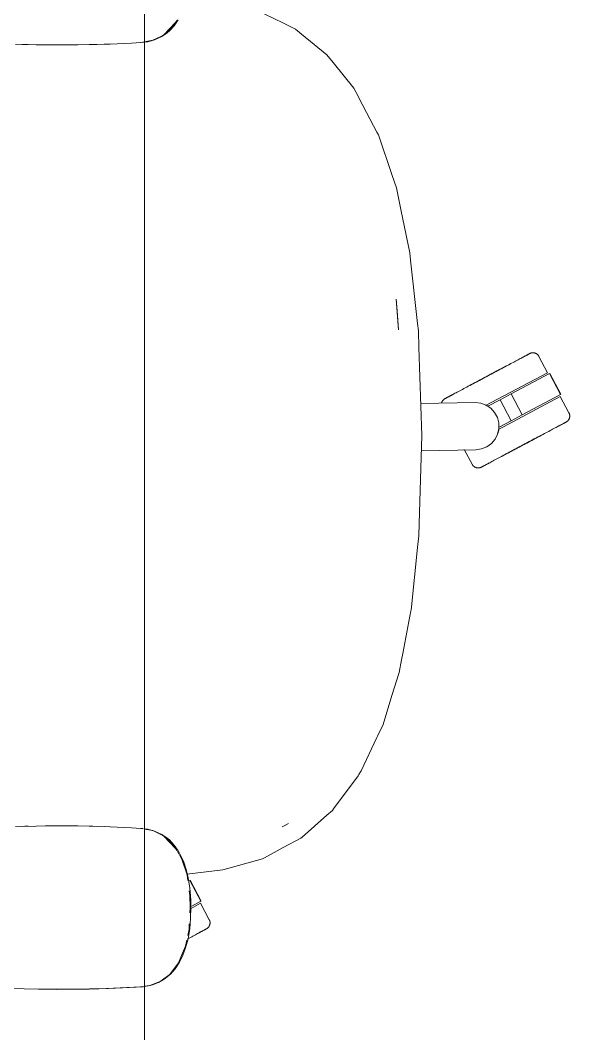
# Model space of a CAD drawing. Header units: millimetres. Extents: x 155927 to 317870, y -36033 to 97293.
# Drawn here: x 169281 to 169607, y 10074 to 10675 of the extents above; entities that cross this region are included whole.
import ezdxf

# ---------------------------------------------------------------- set-up
doc = ezdxf.new("R2010")
doc.units = ezdxf.units.MM
doc.header["$MEASUREMENT"] = 0
doc.layers.add('G-IMPT', color=8, linetype='CONTINUOUS', lineweight=9)
doc.layers.add('I-FURN', color=8, linetype='CONTINUOUS', lineweight=9)

msp = doc.modelspace()

# ---------------------------------------------------------------- linework, layer by layer
at = {"layer": 'G-IMPT'}
for p, q in [((169373.28, 10674.14), (169366.37, 10666.75)), ((169373.28, 10674.14), (169372, 10672.67)), ((169373.97, 10675.21), (169372.08, 10672.05)), ((169372.45, 10672.11), (169374.9, 10675.56)), ((169425.79, 10679.25), (169437.25, 10673.61)), ((169365.04, 10665.72), (169368.26, 10667.93)), ((169372.08, 10672.05), (169366.37, 10666.75)), ((169366.37, 10666.75), (169368.78, 10668.98)), ((169369.59, 10669.06), (169368.26, 10667.93)), ((169371.86, 10672.52), (169368.78, 10668.98)), ((169369.59, 10669.06), (169372.45, 10672.11)), ((169444.42, 10670.08), (169437.25, 10673.61)), ((169448.07, 10667.11), (169444.42, 10670.08)), ((169347.09, 10661.89), (169334.53, 10661.27)), ((169347.09, 10661.89), (169352.76, 10662.17)), ((169354.83, 10662.6), (169352.53, 10662.17)), ((169352.76, 10662.17), (169354.83, 10662.43)), ((169359.88, 10663.54), (169354.83, 10662.6)), ((169354.83, 10662.43), (169356.76, 10662.67)), ((169356.76, 10662.67), (169360.72, 10663.74)), ((169364.13, 10665.64), (169359.88, 10663.54)), ((169365.04, 10665.72), (169360.72, 10663.74)), ((169364.14, 10665.64), (169366.37, 10666.75)), ((169448.07, 10667.11), (169463.02, 10654.94)), ((169290.62, 10660.8), (169278.31, 10661.09)), ((169282.19, 10661.01), (169283.84, 10660.93)), ((169283.84, 10660.93), (169285.92, 10660.93)), ((169290.62, 10660.8), (169296.09, 10660.73)), ((169310.81, 10660.72), (169296.09, 10660.73)), ((169315.32, 10660.77), (169310.81, 10660.72)), ((169315.32, 10660.77), (169330.99, 10661.15)), ((169322.04, 10660.95), (169324.26, 10660.95)), ((169326.54, 10661.05), (169324.26, 10660.95)), ((169330.99, 10661.15), (169334.53, 10661.27)), ((169463.02, 10654.94), (169466.78, 10650.27)), ((169478.99, 10635.14), (169466.78, 10650.27)), ((169478.99, 10635.14), (169481.7, 10630.01)), ((169482.42, 10628.63), (169481.7, 10630.01)), ((169482.42, 10628.63), (169492.72, 10609.12)), ((169492.72, 10609.12), (169493.6, 10607.46)), ((169501.75, 10583.38), (169493.6, 10607.46)), ((169501.75, 10583.38), (169504.26, 10575.94)), ((169507.13, 10562.12), (169504.26, 10575.94)), ((169507.9, 10558.44), (169507.13, 10562.12)), ((169507.9, 10558.44), (169512.24, 10537.49)), ((169512.24, 10537.49), (169512.73, 10533.08)), ((169516.86, 10495.63), (169512.73, 10533.08)), ((169504.21, 10510.07), (169504.82, 10503.13)), ((169505.46, 10491.79), (169504.21, 10510.07)), ((169505.46, 10491.79), (169504.82, 10503.13)), ((169516.86, 10495.63), (169517.34, 10491.26)), ((169517.67, 10481.32), (169517.34, 10491.26)), ((169517.67, 10481.32), (169519.37, 10429.14)), ((169519.37, 10429.14), (169517.75, 10376.97)), ((169517.75, 10376.97), (169517.53, 10369.71)), ((169516.8, 10362.65), (169517.53, 10369.71)), ((169512.98, 10325.65), (169516.8, 10362.65)), ((169512.98, 10325.65), (169512.89, 10325.19)), ((169508.02, 10299.81), (169512.89, 10325.19)), ((169505.86, 10288.55), (169507.32, 10296.15)), ((169508.02, 10299.81), (169507.32, 10296.15)), ((169501.66, 10274.94), (169505.86, 10288.55)), ((169496.34, 10257.67), (169501.66, 10274.94)), ((169496.34, 10257.67), (169493.15, 10250.9)), ((169483.45, 10230.34), (169492.72, 10249.98)), ((169492.72, 10249.98), (169493.15, 10250.9)), ((169482.09, 10228.06), (169483.03, 10229.63)), ((169483.45, 10230.34), (169483.03, 10229.63)), ((169481.63, 10227.29), (169467.06, 10207.79)), ((169481.63, 10227.29), (169482.09, 10228.06)), ((169463.08, 10203.95), (169466.34, 10206.82)), ((169467.06, 10207.79), (169466.34, 10206.82)), ((169463.08, 10203.95), (169448.29, 10190.93)), ((169290.62, 10197.54), (169278.31, 10197.25)), ((169282.19, 10197.33), (169283.84, 10197.41)), ((169283.84, 10197.41), (169285.92, 10197.41)), ((169290.62, 10197.54), (169296.09, 10197.61)), ((169310.81, 10197.62), (169296.09, 10197.61)), ((169315.32, 10197.57), (169310.81, 10197.62)), ((169315.32, 10197.57), (169330.99, 10197.19)), ((169322.04, 10197.39), (169324.26, 10197.39)), ((169326.94, 10197.28), (169324.26, 10197.39)), ((169330.99, 10197.19), (169334.53, 10197.07)), ((169347.09, 10196.45), (169334.53, 10197.07)), ((169347.09, 10196.45), (169352.76, 10196.17)), ((169354.01, 10195.89), (169352.53, 10196.17)), ((169352.76, 10196.17), (169354.01, 10196.01)), ((169354.83, 10195.91), (169356.76, 10195.67)), ((169359.88, 10194.8), (169354.83, 10195.74)), ((169356.76, 10195.67), (169360.72, 10194.6)), ((169364.14, 10192.7), (169359.88, 10194.8)), ((169365.04, 10192.62), (169360.72, 10194.6)), ((169440.32, 10198.96), (169436.43, 10197)), ((169438.03, 10197.78), (169436.43, 10197)), ((169440.32, 10198.96), (169438.03, 10197.78)), ((169364.14, 10192.7), (169366.37, 10191.59)), ((169365.04, 10192.62), (169368.26, 10190.41)), ((169366.37, 10191.59), (169368.78, 10189.36)), ((169373.28, 10184.2), (169366.37, 10191.59)), ((169372.08, 10186.29), (169366.37, 10191.59)), ((169369.59, 10189.28), (169368.26, 10190.41)), ((169371.86, 10185.82), (169368.78, 10189.36)), ((169369.59, 10189.28), (169372.45, 10186.23)), ((169437.19, 10184.76), (169447.62, 10190.35)), ((169448.29, 10190.93), (169447.62, 10190.35)), ((169373.28, 10184.2), (169372, 10185.67)), ((169373.97, 10183.13), (169372.08, 10186.29)), ((169372.45, 10186.23), (169374.9, 10182.78)), ((169375.3, 10180.91), (169374.44, 10182.35)), ((169375.7, 10181.4), (169374.9, 10182.78)), ((169377.91, 10176.77), (169375.7, 10181.4)), ((169425.95, 10178.75), (169437.19, 10184.76)), ((169377.04, 10177.99), (169375.58, 10180.44)), ((169380.07, 10168.59), (169377.04, 10177.99)), ((169379.65, 10171.68), (169377.91, 10176.77)), ((169403.49, 10172.15), (169424.84, 10178.16)), ((169424.84, 10178.16), (169425.95, 10178.75)), ((169379.65, 10171.68), (169380.62, 10167.75)), ((169379.95, 10169.1), (169401.23, 10171.51)), ((169403.49, 10172.15), (169401.23, 10171.51)), ((169380.54, 10165.3), (169380.07, 10168.59)), ((169380.62, 10167.75), (169381.74, 10160.99)), ((169381.8, 10156.33), (169381.41, 10159.12)), ((169382.32, 10153.68), (169381.74, 10160.99)), ((169381.8, 10156.33), (169382.03, 10149.17)), ((169382.32, 10153.68), (169382.41, 10149.17)), ((169381.84, 10146.06), (169382.03, 10149.17)), ((169382.41, 10149.17), (169382.23, 10142.83)), ((169381.25, 10136.34), (169381.44, 10139.55)), ((169381.66, 10136.68), (169382.23, 10142.83)), ((169380.48, 10132.59), (169381.25, 10136.34)), ((169381.66, 10136.68), (169380.66, 10130.75)), ((169379.21, 10126.38), (169379.91, 10129.85)), ((169379.23, 10125.27), (169380.66, 10130.75)), ((169379.21, 10126.38), (169376.88, 10120.76)), ((169379.23, 10125.27), (169377.65, 10120.93)), ((169369.82, 10109.58), (169375.04, 10116.36)), ((169375.66, 10116.86), (169373.01, 10112.81)), ((169375.04, 10116.36), (169376.88, 10120.76)), ((169375.66, 10116.86), (169377.65, 10120.93)), ((169364.2, 10105.41), (169369.82, 10109.58)), ((169366.6, 10106.7), (169370.34, 10109.77)), ((169373.01, 10112.81), (169370.34, 10109.77)), ((169358, 10103), (169354.83, 10102.52)), ((169358.18, 10102.98), (169355.78, 10102.53)), ((169358, 10103), (169364.2, 10105.41)), ((169358.18, 10102.98), (169359.52, 10103.35)), ((169363.17, 10104.74), (169359.52, 10103.35)), ((169363.17, 10104.74), (169366.6, 10106.7)), ((169271.8, 10101.33), (169283.56, 10100.94)), ((169291.98, 10100.77), (169283.56, 10100.94)), ((169291.98, 10100.77), (169322, 10100.89)), ((169291.98, 10100.77), (169312.17, 10100.73)), ((169291.98, 10100.77), (169302.78, 10100.69)), ((169322, 10100.89), (169302.78, 10100.69)), ((169312.17, 10100.73), (169333.56, 10101.23)), ((169312.17, 10100.73), (169332.35, 10101.19)), ((169312.17, 10100.73), (169322, 10100.89)), ((169312.17, 10100.77), (169314.2, 10100.75)), ((169314.2, 10100.75), (169316.41, 10100.83)), ((169322, 10100.89), (169333.56, 10101.23)), ((169332.35, 10101.19), (169354.14, 10102.28)), ((169332.35, 10101.19), (169352.53, 10102.17)), ((169333.56, 10101.23), (169332.35, 10101.19)), ((169333.56, 10101.23), (169354.14, 10102.28)), ((169354.14, 10102.28), (169352.53, 10102.17)), ((169354.14, 10102.28), (169355.78, 10102.53))]:
    msp.add_line(p, q, dxfattribs=at)
at = {"layer": 'I-FURN'}
for p, q in [((169354.83, 10984.71), (169354.83, 9384.71)), ((169354.83, 9384.71), (169354.83, 10984.71)), ((169579.53, 10475.69), (169578.98, 10475.4)), ((169579.24, 10475.53), (169579.77, 10475.82)), ((169580.05, 10475.96), (169579.53, 10475.69)), ((169579.77, 10475.82), (169580.27, 10476.08)), ((169580.53, 10476.22), (169580.05, 10475.96)), ((169580.27, 10476.08), (169580.74, 10476.33)), ((169580.98, 10476.46), (169580.53, 10476.22)), ((169580.74, 10476.33), (169581.17, 10476.56)), ((169581.39, 10476.68), (169580.98, 10476.46)), ((169581.17, 10476.56), (169581.56, 10476.77)), ((169581.76, 10476.87), (169581.39, 10476.68)), ((169581.56, 10476.77), (169581.92, 10476.96)), ((169582.1, 10477.05), (169581.76, 10476.87)), ((169581.92, 10476.96), (169582.24, 10477.13)), ((169582.39, 10477.21), (169582.1, 10477.05)), ((169582.24, 10477.13), (169582.52, 10477.28)), ((169582.65, 10477.35), (169582.39, 10477.21)), ((169582.52, 10477.28), (169582.76, 10477.4)), ((169582.87, 10477.46), (169582.65, 10477.35)), ((169582.76, 10477.4), (169582.96, 10477.51)), ((169583.05, 10477.56), (169582.87, 10477.46)), ((169582.96, 10477.51), (169583.12, 10477.6)), ((169583.19, 10477.63), (169583.05, 10477.56)), ((169583.12, 10477.6), (169583.24, 10477.66)), ((169583.29, 10477.69), (169583.19, 10477.63)), ((169583.24, 10477.66), (169583.32, 10477.7)), ((169583.35, 10477.72), (169583.29, 10477.69)), ((169583.32, 10477.7), (169583.37, 10477.73)), ((169583.37, 10477.73), (169583.35, 10477.72)), ((169583.37, 10477.73), (169583.52, 10477.8)), ((169583.37, 10477.73), (169583.37, 10477.73)), ((169583.52, 10477.8), (169583.66, 10477.87)), ((169583.66, 10477.87), (169583.81, 10477.93)), ((169583.81, 10477.93), (169583.96, 10477.99)), ((169583.96, 10477.99), (169584.12, 10478.04)), ((169584.12, 10478.04), (169584.27, 10478.08)), ((169584.27, 10478.08), (169584.43, 10478.11)), ((169584.43, 10478.11), (169584.59, 10478.14)), ((169584.59, 10478.14), (169584.75, 10478.17)), ((169584.75, 10478.17), (169584.91, 10478.19)), ((169584.91, 10478.19), (169585.07, 10478.2)), ((169585.07, 10478.2), (169585.23, 10478.2)), ((169585.23, 10478.2), (169585.39, 10478.2)), ((169585.39, 10478.2), (169585.55, 10478.19)), ((169585.55, 10478.19), (169585.71, 10478.18)), ((169585.71, 10478.18), (169585.87, 10478.16)), ((169585.87, 10478.16), (169586.03, 10478.13)), ((169586.03, 10478.13), (169586.19, 10478.09)), ((169586.19, 10478.09), (169586.34, 10478.05)), ((169586.34, 10478.05), (169586.5, 10478.01)), ((169586.5, 10478.01), (169586.65, 10477.96)), ((169586.65, 10477.96), (169586.8, 10477.9)), ((169586.8, 10477.9), (169586.95, 10477.83)), ((169586.95, 10477.83), (169587.09, 10477.76)), ((169587.09, 10477.76), (169587.24, 10477.69)), ((169587.24, 10477.69), (169587.37, 10477.6)), ((169587.37, 10477.6), (169587.51, 10477.52)), ((169587.51, 10477.52), (169587.64, 10477.43)), ((169587.64, 10477.43), (169587.77, 10477.33)), ((169587.77, 10477.33), (169587.89, 10477.22)), ((169587.89, 10477.22), (169588.01, 10477.12)), ((169588.01, 10477.12), (169588.13, 10477)), ((169588.13, 10477), (169588.24, 10476.89)), ((169588.24, 10476.89), (169588.35, 10476.77)), ((169588.35, 10476.77), (169588.45, 10476.64)), ((169588.45, 10476.64), (169588.54, 10476.51)), ((169588.54, 10476.51), (169588.64, 10476.38)), ((169588.64, 10476.38), (169588.72, 10476.24)), ((169588.72, 10476.24), (169588.8, 10476.1)), ((169588.8, 10476.1), (169588.82, 10476.06)), ((169593.97, 10466.38), (169588.82, 10476.06)), ((169568.27, 10469.7), (169567.34, 10469.21)), ((169567.77, 10469.44), (169568.69, 10469.93)), ((169569.19, 10470.19), (169568.27, 10469.7)), ((169568.69, 10469.93), (169569.6, 10470.41)), ((169570.08, 10470.66), (169569.19, 10470.19)), ((169569.6, 10470.41), (169570.49, 10470.88)), ((169570.96, 10471.13), (169570.08, 10470.66)), ((169570.49, 10470.88), (169571.36, 10471.34)), ((169571.82, 10471.59), (169570.96, 10471.13)), ((169571.36, 10471.34), (169572.2, 10471.79)), ((169572.65, 10472.03), (169571.82, 10471.59)), ((169573.46, 10472.46), (169572.65, 10472.03)), ((169574.25, 10472.88), (169573.46, 10472.46)), ((169575.01, 10473.29), (169574.25, 10472.88)), ((169575.75, 10473.68), (169575.01, 10473.29)), ((169576.45, 10474.05), (169575.75, 10473.68)), ((169577.13, 10474.41), (169576.45, 10474.05)), ((169577.78, 10474.76), (169577.13, 10474.41)), ((169578.4, 10475.09), (169577.78, 10474.76)), ((169578.98, 10475.4), (169578.4, 10475.09)), ((169578.67, 10475.23), (169579.24, 10475.53)), ((169555.95, 10463.15), (169556.96, 10463.69)), ((169557.5, 10463.97), (169556.5, 10463.44)), ((169556.96, 10463.69), (169557.96, 10464.22)), ((169593.97, 10466.38), (169557.22, 10446.84)), ((169558.51, 10464.51), (169557.5, 10463.97)), ((169557.96, 10464.22), (169558.97, 10464.75)), ((169559.51, 10465.04), (169558.51, 10464.51)), ((169558.97, 10464.75), (169559.97, 10465.29)), ((169560.51, 10465.58), (169559.51, 10465.04)), ((169559.97, 10465.29), (169560.97, 10465.82)), ((169561.51, 10466.11), (169560.51, 10465.58)), ((169560.97, 10465.82), (169561.97, 10466.35)), ((169562.51, 10466.64), (169561.51, 10466.11)), ((169561.97, 10466.35), (169562.96, 10466.88)), ((169563.49, 10467.16), (169562.51, 10466.64)), ((169562.96, 10466.88), (169563.95, 10467.4)), ((169564.47, 10467.68), (169563.49, 10467.16)), ((169563.95, 10467.4), (169564.92, 10467.92)), ((169565.44, 10468.2), (169564.47, 10467.68)), ((169564.92, 10467.92), (169565.88, 10468.43)), ((169566.4, 10468.71), (169565.44, 10468.2)), ((169565.88, 10468.43), (169566.83, 10468.94)), ((169567.34, 10469.21), (169566.4, 10468.71)), ((169566.83, 10468.94), (169567.77, 10469.44)), ((169572.39, 10453.77), (169595.1, 10465.84)), ((169595.1, 10465.84), (169601.67, 10453.48)), ((169601.84, 10453.57), (169595.27, 10465.93)), ((169545.98, 10457.85), (169545.11, 10457.39)), ((169546.87, 10458.32), (169545.98, 10457.85)), ((169547.77, 10458.8), (169546.87, 10458.32)), ((169547.28, 10458.54), (169548.2, 10459.03)), ((169548.7, 10459.29), (169547.77, 10458.8)), ((169548.2, 10459.03), (169549.13, 10459.52)), ((169549.63, 10459.79), (169548.7, 10459.29)), ((169549.13, 10459.52), (169550.07, 10460.02)), ((169550.58, 10460.3), (169549.63, 10459.79)), ((169550.07, 10460.02), (169551.03, 10460.53)), ((169551.55, 10460.81), (169550.58, 10460.3)), ((169551.03, 10460.53), (169552, 10461.05)), ((169552.52, 10461.33), (169551.55, 10460.81)), ((169552, 10461.05), (169552.97, 10461.57)), ((169553.51, 10461.85), (169552.52, 10461.33)), ((169552.97, 10461.57), (169553.96, 10462.09)), ((169554.5, 10462.38), (169553.51, 10461.85)), ((169553.96, 10462.09), (169554.96, 10462.62)), ((169555.49, 10462.91), (169554.5, 10462.38)), ((169554.96, 10462.62), (169555.95, 10463.15)), ((169556.5, 10463.44), (169555.49, 10462.91)), ((169533.82, 10451.38), (169534.08, 10451.52)), ((169534.23, 10451.6), (169533.95, 10451.45)), ((169534.08, 10451.52), (169534.37, 10451.68)), ((169534.55, 10451.77), (169534.23, 10451.6)), ((169534.37, 10451.68), (169534.71, 10451.86)), ((169534.9, 10451.96), (169534.55, 10451.77)), ((169534.71, 10451.86), (169535.08, 10452.05)), ((169535.3, 10452.17), (169534.9, 10451.96)), ((169535.08, 10452.05), (169535.49, 10452.27)), ((169535.73, 10452.4), (169535.3, 10452.17)), ((169535.49, 10452.27), (169535.94, 10452.51)), ((169536.19, 10452.65), (169535.73, 10452.4)), ((169535.94, 10452.51), (169536.42, 10452.77)), ((169536.69, 10452.91), (169536.19, 10452.65)), ((169536.42, 10452.77), (169536.94, 10453.04)), ((169537.23, 10453.2), (169536.69, 10452.91)), ((169536.94, 10453.04), (169537.49, 10453.33)), ((169537.8, 10453.5), (169537.23, 10453.2)), ((169537.49, 10453.33), (169538.07, 10453.64)), ((169538.4, 10453.82), (169537.8, 10453.5)), ((169539.03, 10454.16), (169538.4, 10453.82)), ((169539.7, 10454.51), (169539.03, 10454.16)), ((169540.39, 10454.88), (169539.7, 10454.51)), ((169541.11, 10455.26), (169540.39, 10454.88)), ((169541.86, 10455.66), (169541.11, 10455.26)), ((169542.64, 10456.07), (169541.86, 10455.66)), ((169543.44, 10456.5), (169542.64, 10456.07)), ((169544.27, 10456.94), (169543.44, 10456.5)), ((169545.11, 10457.39), (169544.27, 10456.94)), ((169601.48, 10452.25), (169564.76, 10432.73)), ((169565.75, 10450.24), (169572.39, 10453.77)), ((169572.39, 10453.77), (169578.96, 10441.41)), ((169601.67, 10453.48), (169578.96, 10441.41)), ((169606.63, 10442.57), (169601.48, 10452.25)), ((169518.75, 10448.09), (169550.94, 10448.66)), ((169531.07, 10448.36), (169531.11, 10448.52)), ((169531.11, 10448.52), (169531.15, 10448.67)), ((169531.15, 10448.67), (169531.2, 10448.83)), ((169531.2, 10448.83), (169531.26, 10448.98)), ((169531.26, 10448.98), (169531.33, 10449.13)), ((169531.33, 10449.13), (169531.4, 10449.27)), ((169531.4, 10449.27), (169531.47, 10449.41)), ((169531.47, 10449.41), (169531.56, 10449.55)), ((169531.56, 10449.55), (169531.64, 10449.69)), ((169531.64, 10449.69), (169531.74, 10449.82)), ((169531.74, 10449.82), (169531.83, 10449.95)), ((169531.83, 10449.95), (169531.94, 10450.07)), ((169531.94, 10450.07), (169532.04, 10450.19)), ((169532.04, 10450.19), (169532.16, 10450.31)), ((169532.16, 10450.31), (169532.27, 10450.42)), ((169532.27, 10450.42), (169532.39, 10450.52)), ((169532.39, 10450.52), (169532.52, 10450.63)), ((169532.52, 10450.63), (169532.65, 10450.72)), ((169532.65, 10450.72), (169532.78, 10450.81)), ((169532.78, 10450.81), (169532.92, 10450.9)), ((169532.92, 10450.9), (169533.06, 10450.98)), ((169533.06, 10450.98), (169533.1, 10451)), ((169533.14, 10451.02), (169533.1, 10451)), ((169533.1, 10451), (169533.12, 10451.01)), ((169533.1, 10451), (169533.1, 10451)), ((169533.12, 10451.01), (169533.18, 10451.04)), ((169533.23, 10451.07), (169533.14, 10451.02)), ((169533.18, 10451.04), (169533.28, 10451.1)), ((169533.35, 10451.13), (169533.23, 10451.07)), ((169533.28, 10451.1), (169533.42, 10451.17)), ((169533.51, 10451.22), (169533.35, 10451.13)), ((169533.42, 10451.17), (169533.6, 10451.27)), ((169533.71, 10451.33), (169533.51, 10451.22)), ((169533.6, 10451.27), (169533.82, 10451.38)), ((169533.95, 10451.45), (169533.71, 10451.33)), ((169550.94, 10448.66), (169554.3, 10448.31)), ((169554.3, 10448.31), (169557.47, 10447.17)), ((169557.47, 10447.17), (169560.28, 10445.3)), ((169558.6, 10446.44), (169565.75, 10450.24)), ((169565.75, 10450.24), (169572.32, 10437.88)), ((169560.28, 10445.3), (169562.56, 10442.81)), ((169562.56, 10442.81), (169564.18, 10439.85)), ((169564.18, 10439.85), (169565.05, 10436.59)), ((169578.96, 10441.41), (169572.32, 10437.88)), ((169606.63, 10442.57), (169606.71, 10442.42)), ((169606.71, 10442.42), (169606.77, 10442.27)), ((169606.77, 10442.27), (169606.83, 10442.13)), ((169606.83, 10442.13), (169606.89, 10441.97)), ((169606.89, 10441.97), (169606.94, 10441.82)), ((169606.96, 10439.59), (169606.91, 10439.44)), ((169606.94, 10441.82), (169606.98, 10441.67)), ((169607, 10439.75), (169606.96, 10439.59)), ((169606.98, 10441.67), (169607.02, 10441.51)), ((169607.03, 10439.91), (169607, 10439.75)), ((169607.02, 10441.51), (169607.05, 10441.35)), ((169607.06, 10440.07), (169607.03, 10439.91)), ((169607.05, 10441.35), (169607.07, 10441.19)), ((169607.08, 10440.23), (169607.06, 10440.07)), ((169607.07, 10441.19), (169607.09, 10441.03)), ((169607.1, 10440.39), (169607.08, 10440.23)), ((169607.09, 10441.03), (169607.1, 10440.87)), ((169607.1, 10440.87), (169607.11, 10440.71)), ((169607.11, 10440.71), (169607.1, 10440.55)), ((169607.1, 10440.55), (169607.1, 10440.39)), ((169565.05, 10436.59), (169565.1, 10433.22)), ((169572.32, 10437.88), (169565.17, 10434.08)), ((169597.67, 10433.24), (169598.37, 10433.6)), ((169598.37, 10433.6), (169599.03, 10433.96)), ((169599.03, 10433.96), (169599.66, 10434.29)), ((169599.66, 10434.29), (169600.27, 10434.61)), ((169600.58, 10434.78), (169599.99, 10434.47)), ((169600.27, 10434.61), (169600.83, 10434.92)), ((169601.13, 10435.07), (169600.58, 10434.78)), ((169600.83, 10434.92), (169601.37, 10435.2)), ((169601.64, 10435.35), (169601.13, 10435.07)), ((169601.37, 10435.2), (169601.87, 10435.47)), ((169602.13, 10435.6), (169601.64, 10435.35)), ((169601.87, 10435.47), (169602.34, 10435.72)), ((169602.57, 10435.84), (169602.13, 10435.6)), ((169602.34, 10435.72), (169602.77, 10435.94)), ((169602.98, 10436.06), (169602.57, 10435.84)), ((169602.77, 10435.94), (169603.16, 10436.15)), ((169603.36, 10436.26), (169602.98, 10436.06)), ((169603.16, 10436.15), (169603.51, 10436.34)), ((169603.69, 10436.44), (169603.36, 10436.26)), ((169603.51, 10436.34), (169603.83, 10436.51)), ((169603.99, 10436.59), (169603.69, 10436.44)), ((169603.83, 10436.51), (169604.11, 10436.66)), ((169604.25, 10436.73), (169603.99, 10436.59)), ((169604.11, 10436.66), (169604.35, 10436.79)), ((169604.47, 10436.85), (169604.25, 10436.73)), ((169604.35, 10436.79), (169604.55, 10436.89)), ((169604.65, 10436.94), (169604.47, 10436.85)), ((169604.55, 10436.89), (169604.72, 10436.98)), ((169604.79, 10437.02), (169604.65, 10436.94)), ((169604.72, 10436.98), (169604.84, 10437.05)), ((169604.89, 10437.07), (169604.79, 10437.02)), ((169604.84, 10437.05), (169604.92, 10437.09)), ((169604.95, 10437.1), (169604.89, 10437.07)), ((169604.92, 10437.09), (169604.96, 10437.11)), ((169604.97, 10437.11), (169604.95, 10437.1)), ((169604.96, 10437.11), (169604.97, 10437.11)), ((169605.01, 10437.14), (169604.97, 10437.11)), ((169605.15, 10437.22), (169605.01, 10437.14)), ((169605.28, 10437.3), (169605.15, 10437.22)), ((169605.42, 10437.39), (169605.28, 10437.3)), ((169605.54, 10437.49), (169605.42, 10437.39)), ((169605.67, 10437.59), (169605.54, 10437.49)), ((169605.79, 10437.7), (169605.67, 10437.59)), ((169605.91, 10437.81), (169605.79, 10437.7)), ((169606.02, 10437.92), (169605.91, 10437.81)), ((169606.13, 10438.04), (169606.02, 10437.92)), ((169606.23, 10438.17), (169606.13, 10438.04)), ((169606.33, 10438.29), (169606.23, 10438.17)), ((169606.42, 10438.43), (169606.33, 10438.29)), ((169606.51, 10438.56), (169606.42, 10438.43)), ((169606.59, 10438.7), (169606.51, 10438.56)), ((169606.67, 10438.84), (169606.59, 10438.7)), ((169606.74, 10438.99), (169606.67, 10438.84)), ((169606.8, 10439.14), (169606.74, 10438.99)), ((169606.86, 10439.29), (169606.8, 10439.14)), ((169606.91, 10439.44), (169606.86, 10439.29)), ((169564.35, 10429.93), (169562.84, 10426.92)), ((169565.1, 10433.22), (169564.35, 10429.93)), ((169587.04, 10427.58), (169586.07, 10427.07)), ((169586.52, 10427.3), (169587.48, 10427.82)), ((169587.99, 10428.09), (169587.04, 10427.58)), ((169587.48, 10427.82), (169588.43, 10428.32)), ((169588.94, 10428.59), (169587.99, 10428.09)), ((169588.43, 10428.32), (169589.37, 10428.82)), ((169589.87, 10429.09), (169588.94, 10428.59)), ((169589.37, 10428.82), (169590.29, 10429.31)), ((169590.78, 10429.57), (169589.87, 10429.09)), ((169590.29, 10429.31), (169591.2, 10429.79)), ((169591.2, 10429.79), (169592.08, 10430.26)), ((169592.08, 10430.26), (169592.95, 10430.73)), ((169592.95, 10430.73), (169593.8, 10431.18)), ((169593.8, 10431.18), (169594.62, 10431.61)), ((169594.62, 10431.61), (169595.42, 10432.04)), ((169595.42, 10432.04), (169596.2, 10432.45)), ((169596.2, 10432.45), (169596.95, 10432.85)), ((169596.95, 10432.85), (169597.67, 10433.24)), ((169557.9, 10422.39), (169554.77, 10421.14)), ((169560.65, 10424.35), (169557.9, 10422.39)), ((169562.84, 10426.92), (169560.65, 10424.35)), ((169574.57, 10420.95), (169575.56, 10421.48)), ((169576.09, 10421.76), (169575.1, 10421.24)), ((169575.56, 10421.48), (169576.55, 10422.01)), ((169577.09, 10422.29), (169576.09, 10421.76)), ((169576.55, 10422.01), (169577.55, 10422.54)), ((169578.09, 10422.82), (169577.09, 10422.29)), ((169577.55, 10422.54), (169578.55, 10423.07)), ((169579.1, 10423.36), (169578.09, 10422.82)), ((169578.55, 10423.07), (169579.56, 10423.6)), ((169580.1, 10423.89), (169579.1, 10423.36)), ((169579.56, 10423.6), (169580.56, 10424.14)), ((169581.11, 10424.43), (169580.1, 10423.89)), ((169580.56, 10424.14), (169581.57, 10424.67)), ((169582.11, 10424.96), (169581.11, 10424.43)), ((169581.57, 10424.67), (169582.57, 10425.21)), ((169583.11, 10425.49), (169582.11, 10424.96)), ((169582.57, 10425.21), (169583.57, 10425.74)), ((169584.1, 10426.02), (169583.11, 10425.49)), ((169583.57, 10425.74), (169584.56, 10426.26)), ((169585.09, 10426.55), (169584.1, 10426.02)), ((169584.56, 10426.26), (169585.54, 10426.79)), ((169586.07, 10427.07), (169585.09, 10426.55)), ((169585.54, 10426.79), (169586.52, 10427.3)), ((169551.43, 10420.67), (169519.09, 10420.11)), ((169544.54, 10420.89), (169549.24, 10412.05)), ((169554.77, 10421.14), (169551.43, 10420.67)), ((169563.81, 10415.23), (169564.6, 10415.65)), ((169564.6, 10415.65), (169565.41, 10416.08)), ((169565.41, 10416.08), (169566.25, 10416.53)), ((169566.71, 10416.77), (169565.86, 10416.32)), ((169566.25, 10416.53), (169567.1, 10416.98)), ((169567.58, 10417.23), (169566.71, 10416.77)), ((169567.1, 10416.98), (169567.98, 10417.45)), ((169568.46, 10417.71), (169567.58, 10417.23)), ((169567.98, 10417.45), (169568.88, 10417.93)), ((169569.37, 10418.19), (169568.46, 10417.71)), ((169568.88, 10417.93), (169569.79, 10418.41)), ((169570.29, 10418.68), (169569.37, 10418.19)), ((169569.79, 10418.41), (169570.72, 10418.91)), ((169571.23, 10419.18), (169570.29, 10418.68)), ((169570.72, 10418.91), (169571.67, 10419.41)), ((169572.18, 10419.68), (169571.23, 10419.18)), ((169571.67, 10419.41), (169572.62, 10419.92)), ((169573.14, 10420.19), (169572.18, 10419.68)), ((169572.62, 10419.92), (169573.59, 10420.43)), ((169574.12, 10420.71), (169573.14, 10420.19)), ((169573.59, 10420.43), (169574.57, 10420.95)), ((169575.1, 10421.24), (169574.12, 10420.71)), ((169549.26, 10412.01), (169549.24, 10412.05)), ((169549.34, 10411.87), (169549.26, 10412.01)), ((169549.43, 10411.73), (169549.34, 10411.87)), ((169549.52, 10411.6), (169549.43, 10411.73)), ((169549.62, 10411.47), (169549.52, 10411.6)), ((169549.72, 10411.35), (169549.62, 10411.47)), ((169549.82, 10411.23), (169549.72, 10411.35)), ((169549.93, 10411.11), (169549.82, 10411.23)), ((169550.05, 10411), (169549.93, 10411.11)), ((169550.17, 10410.89), (169550.05, 10411)), ((169550.29, 10410.79), (169550.17, 10410.89)), ((169550.42, 10410.69), (169550.29, 10410.79)), ((169550.55, 10410.6), (169550.42, 10410.69)), ((169550.69, 10410.51), (169550.55, 10410.6)), ((169550.83, 10410.43), (169550.69, 10410.51)), ((169550.97, 10410.35), (169550.83, 10410.43)), ((169551.12, 10410.28), (169550.97, 10410.35)), ((169551.26, 10410.22), (169551.12, 10410.28)), ((169551.41, 10410.16), (169551.26, 10410.22)), ((169551.57, 10410.11), (169551.41, 10410.16)), ((169551.72, 10410.06), (169551.57, 10410.11)), ((169551.88, 10410.02), (169551.72, 10410.06)), ((169552.03, 10409.99), (169551.88, 10410.02)), ((169552.19, 10409.96), (169552.03, 10409.99)), ((169552.35, 10409.94), (169552.19, 10409.96)), ((169552.51, 10409.92), (169552.35, 10409.94)), ((169552.67, 10409.91), (169552.51, 10409.92)), ((169552.84, 10409.91), (169552.67, 10409.91)), ((169553, 10409.92), (169552.84, 10409.91)), ((169553.16, 10409.93), (169553, 10409.92)), ((169553.32, 10409.94), (169553.16, 10409.93)), ((169553.48, 10409.97), (169553.32, 10409.94)), ((169553.64, 10410), (169553.48, 10409.97)), ((169553.79, 10410.04), (169553.64, 10410)), ((169553.95, 10410.08), (169553.79, 10410.04)), ((169554.1, 10410.13), (169553.95, 10410.08)), ((169554.25, 10410.18), (169554.1, 10410.13)), ((169554.4, 10410.24), (169554.25, 10410.18)), ((169554.55, 10410.31), (169554.4, 10410.24)), ((169554.69, 10410.38), (169554.55, 10410.31)), ((169554.7, 10410.39), (169554.69, 10410.38)), ((169554.69, 10410.38), (169554.71, 10410.39)), ((169554.74, 10410.41), (169554.7, 10410.39)), ((169554.71, 10410.39), (169554.77, 10410.43)), ((169554.82, 10410.45), (169554.74, 10410.41)), ((169554.77, 10410.43), (169554.87, 10410.48)), ((169554.94, 10410.52), (169554.82, 10410.45)), ((169554.87, 10410.48), (169555.01, 10410.55)), ((169555.11, 10410.6), (169554.94, 10410.52)), ((169555.01, 10410.55), (169555.19, 10410.65)), ((169555.31, 10410.71), (169555.11, 10410.6)), ((169555.19, 10410.65), (169555.41, 10410.77)), ((169555.55, 10410.84), (169555.31, 10410.71)), ((169555.41, 10410.77), (169555.67, 10410.9)), ((169555.83, 10410.99), (169555.55, 10410.84)), ((169555.67, 10410.9), (169555.97, 10411.06)), ((169556.14, 10411.16), (169555.83, 10410.99)), ((169555.97, 10411.06), (169556.3, 10411.24)), ((169556.5, 10411.34), (169556.14, 10411.16)), ((169556.3, 10411.24), (169556.68, 10411.44)), ((169556.89, 10411.55), (169556.5, 10411.34)), ((169556.68, 10411.44), (169557.09, 10411.66)), ((169557.32, 10411.78), (169556.89, 10411.55)), ((169557.09, 10411.66), (169557.53, 10411.89)), ((169557.79, 10412.03), (169557.32, 10411.78)), ((169557.53, 10411.89), (169558.02, 10412.15)), ((169558.29, 10412.3), (169557.79, 10412.03)), ((169558.02, 10412.15), (169558.53, 10412.42)), ((169558.83, 10412.58), (169558.29, 10412.3)), ((169558.53, 10412.42), (169559.08, 10412.72)), ((169559.39, 10412.88), (169558.83, 10412.58)), ((169559.08, 10412.72), (169559.67, 10413.03)), ((169559.67, 10413.03), (169560.28, 10413.36)), ((169560.28, 10413.36), (169560.93, 10413.7)), ((169560.93, 10413.7), (169561.61, 10414.06)), ((169561.61, 10414.06), (169562.32, 10414.44)), ((169562.32, 10414.44), (169563.05, 10414.83)), ((169563.05, 10414.83), (169563.81, 10415.23)), ((169381.64, 10165.25), (169381.74, 10165.3)), ((169381.74, 10165.3), (169388.31, 10152.94)), ((169388.48, 10153.03), (169381.91, 10165.39)), ((169388.12, 10151.71), (169382.5, 10148.71)), ((169388.31, 10152.94), (169383.02, 10150.12)), ((169393.27, 10142.02), (169388.12, 10151.71)), ((169393.27, 10142.02), (169393.35, 10141.88)), ((169393.35, 10141.88), (169393.41, 10141.73)), ((169393.41, 10141.73), (169393.48, 10141.58)), ((169393.48, 10141.58), (169393.53, 10141.43)), ((169393.53, 10141.43), (169393.58, 10141.28)), ((169393.6, 10139.05), (169393.55, 10138.89)), ((169393.58, 10141.28), (169393.62, 10141.12)), ((169393.64, 10139.2), (169393.6, 10139.05)), ((169393.62, 10141.12), (169393.66, 10140.96)), ((169393.67, 10139.36), (169393.64, 10139.2)), ((169393.66, 10140.96), (169393.69, 10140.8)), ((169393.7, 10139.52), (169393.67, 10139.36)), ((169393.69, 10140.8), (169393.71, 10140.64)), ((169393.72, 10139.68), (169393.7, 10139.52)), ((169393.71, 10140.64), (169393.73, 10140.48)), ((169393.74, 10139.84), (169393.72, 10139.68)), ((169393.73, 10140.48), (169393.74, 10140.32)), ((169393.74, 10140.32), (169393.75, 10140.16)), ((169393.75, 10140.16), (169393.74, 10140)), ((169393.74, 10140), (169393.74, 10139.84)), ((169384.31, 10132.69), (169385.01, 10133.06)), ((169385.01, 10133.06), (169385.67, 10133.41)), ((169385.67, 10133.41), (169386.3, 10133.75)), ((169386.3, 10133.75), (169386.91, 10134.07)), ((169387.22, 10134.23), (169386.63, 10133.92)), ((169386.91, 10134.07), (169387.48, 10134.37)), ((169387.77, 10134.53), (169387.22, 10134.23)), ((169387.48, 10134.37), (169388.01, 10134.66)), ((169388.29, 10134.8), (169387.77, 10134.53)), ((169388.01, 10134.66), (169388.51, 10134.92)), ((169388.77, 10135.06), (169388.29, 10134.8)), ((169388.51, 10134.92), (169388.98, 10135.17)), ((169389.21, 10135.3), (169388.77, 10135.06)), ((169388.98, 10135.17), (169389.41, 10135.4)), ((169389.62, 10135.51), (169389.21, 10135.3)), ((169389.41, 10135.4), (169389.8, 10135.61)), ((169390, 10135.71), (169389.62, 10135.51)), ((169389.8, 10135.61), (169390.16, 10135.8)), ((169390.33, 10135.89), (169390, 10135.71)), ((169390.16, 10135.8), (169390.47, 10135.97)), ((169390.63, 10136.05), (169390.33, 10135.89)), ((169390.47, 10135.97), (169390.75, 10136.11)), ((169390.89, 10136.19), (169390.63, 10136.05)), ((169390.75, 10136.11), (169390.99, 10136.24)), ((169391.11, 10136.3), (169390.89, 10136.19)), ((169390.99, 10136.24), (169391.19, 10136.35)), ((169391.29, 10136.4), (169391.11, 10136.3)), ((169391.19, 10136.35), (169391.36, 10136.44)), ((169391.43, 10136.47), (169391.29, 10136.4)), ((169391.36, 10136.44), (169391.48, 10136.5)), ((169391.53, 10136.53), (169391.43, 10136.47)), ((169391.48, 10136.5), (169391.56, 10136.54)), ((169391.59, 10136.56), (169391.53, 10136.53)), ((169391.56, 10136.54), (169391.6, 10136.57)), ((169391.61, 10136.57), (169391.59, 10136.56)), ((169391.6, 10136.57), (169391.61, 10136.57)), ((169391.65, 10136.59), (169391.61, 10136.57)), ((169391.79, 10136.67), (169391.65, 10136.59)), ((169391.92, 10136.76), (169391.79, 10136.67)), ((169392.06, 10136.85), (169391.92, 10136.76)), ((169392.19, 10136.94), (169392.06, 10136.85)), ((169392.31, 10137.04), (169392.19, 10136.94)), ((169392.43, 10137.15), (169392.31, 10137.04)), ((169392.55, 10137.26), (169392.43, 10137.15)), ((169392.66, 10137.38), (169392.55, 10137.26)), ((169392.77, 10137.5), (169392.66, 10137.38)), ((169392.87, 10137.62), (169392.77, 10137.5)), ((169392.97, 10137.75), (169392.87, 10137.62)), ((169393.06, 10137.88), (169392.97, 10137.75)), ((169393.15, 10138.02), (169393.06, 10137.88)), ((169393.23, 10138.16), (169393.15, 10138.02)), ((169393.31, 10138.3), (169393.23, 10138.16)), ((169393.38, 10138.44), (169393.31, 10138.3)), ((169393.44, 10138.59), (169393.38, 10138.44)), ((169393.5, 10138.74), (169393.44, 10138.59)), ((169393.55, 10138.89), (169393.5, 10138.74)), ((169380.44, 10130.63), (169381.26, 10131.07)), ((169381.26, 10131.07), (169382.07, 10131.5)), ((169382.07, 10131.5), (169382.84, 10131.91)), ((169382.84, 10131.91), (169383.59, 10132.31)), ((169383.59, 10132.31), (169384.31, 10132.69))]:
    msp.add_line(p, q, dxfattribs=at)
msp.add_arc((169551.37, 10434.67), 13.81, 342.66397, 347.65266, dxfattribs=at)
msp.add_open_spline([(169564.98, 10432.31), (169564.91, 10431.87), (169564.81, 10431.45), (169564.69, 10431.03)], degree=3, dxfattribs=at)

doc.saveas('drawing.dxf')
